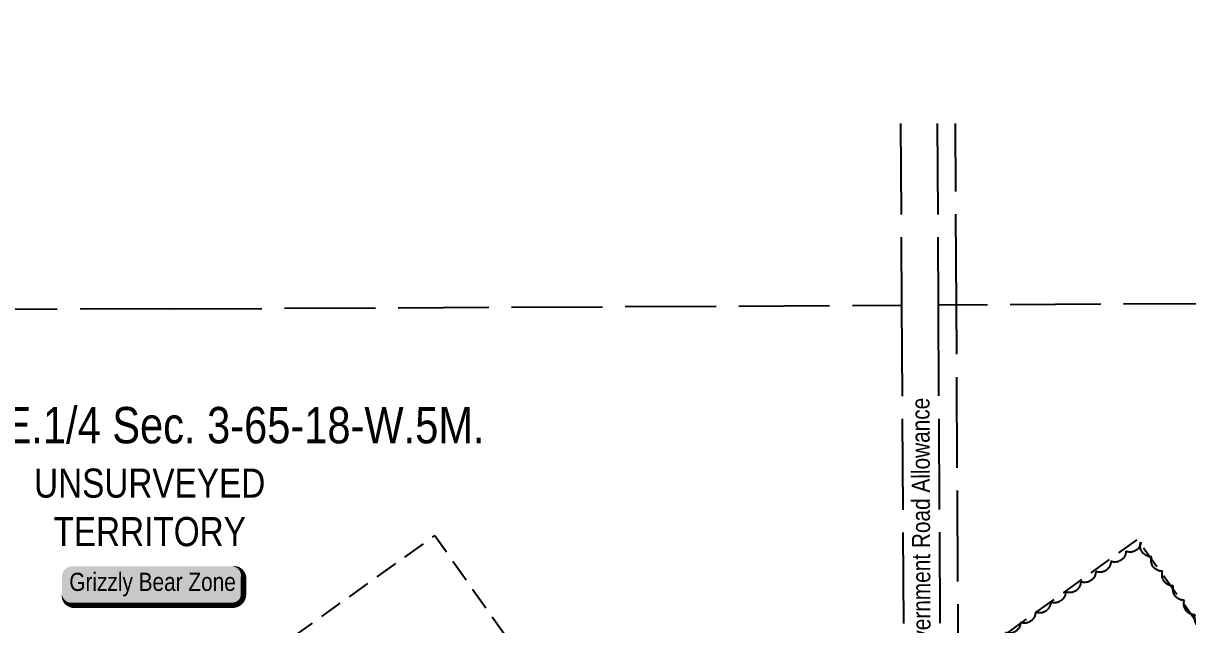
# Model space of a CAD drawing. Extents: x 519217 to 529401, y 6048073 to 6055420.
# Drawn here: x 523897 to 524537, y 6050553 to 6050884 of the extents above; entities that cross this region are included whole.
import ezdxf

# ---------------------------------------------------------------- set-up
doc = ezdxf.new("R2010")
doc.units = 0
doc.header["$LTSCALE"] = 5
for name, pattern in [('0', [1, 1, 0]), ('foc-ACCESSROAD', [3.75, 2.5, -1.25]), ('foc-UNSURVEYED', [12.5, 10, -2.5])]:
    doc.linetypes.add(name, pattern=pattern)
for name, color, linetype in [('AS-WILDLIFE-BLOCK', 131, 'Continuous'), ('C-SYMBOL', 7, 'Continuous'), ('C-WS', 13, 'foc-ACCESSROAD'), ('F-WS', 190, 'foc-ACCESSROAD'), ('L-ROAD-T', 7, 'Continuous'), ('L-UNS-T', 3, 'Continuous'), ('L-USEC', 7, 'foc-UNSURVEYED'), ('T-BUSH', 110, '0')]:
    doc.layers.add(name, color=color, linetype=linetype)
doc.styles.add('175L', font='ARIALN.TTF', dxfattribs={"height": 20})
doc.styles.add('80', font='ARIALN.TTF', dxfattribs={"height": 10})
doc.styles.add('80L', font='ARIALN.TTF', dxfattribs={"height": 10})

# ---------------------------------------------------------------- blocks, each defined once
blk = doc.blocks.new('*U549')
h = blk.add_hatch(color=255)
edge = h.paths.add_edge_path()
edge.add_line((-44, -11.5), (44, -11.5))
edge.add_arc((44, -5.5), 6, 270, 360)
edge.add_line((50, -5.5), (50, 4))
edge.add_arc((44, 4), 6, 0, 90)
edge.add_line((44, 10), (-44, 10))
edge.add_arc((-44, 4), 6, 90, 180)
edge.add_line((-50, 4), (-50, -5.5))
edge.add_arc((-44, -5.5), 6, 180, 270)
at = {"flags": 128}
blk.add_lwpolyline([(-44, -11.5, 3, 3, 0), (44, -11.5, 3, 3, 0.414214), (50, -5.5, 3, 3, 0), (50, 4, 3, 0, 0.414214), (44, 10, 0, 0, 0), (-44, 10, 0, 0, 0.414214), (-50, 4, 0, 0, 0), (-50, -5.5, 0, 3, 0.414214)], format="xyseb", close=True, dxfattribs=at)
at = {"style": '80'}
blk.add_attdef('ENTER_TEXT_001', (-35.99, -5), '', height=10, dxfattribs=at)

msp = doc.modelspace()

# ---------------------------------------------------------------- linework, layer by layer
at = {"layer": 'C-WS', "flags": 128}
msp.add_lwpolyline([(524327.105, 6050468.461), (524414.648, 6050346.752), (524597.212, 6050478.067), (524509.668, 6050599.776)], close=True, dxfattribs=at)
at = {"layer": 'F-WS', "flags": 128}
msp.add_lwpolyline([(524247.553, 6050425.59), (524223.059, 6050408.095), (524214.27, 6050420.309), (524081.284, 6050325.301), (524076.413, 6050321.821), (524051.582, 6050304.081), (523991.241, 6050389.093), (523982.559, 6050401.326), (523935.436, 6050467.717), (524123.206, 6050601.839), (524247.553, 6050425.59)], close=True, dxfattribs=at)
at = {"layer": 'L-USEC', "flags": 128}
for points in [[(524379.5, 6050828.542), (524380.043, 6050728.595)], [(524399.607, 6050828.638), (524400.149, 6050728.705)], [(524410.202, 6050728.747), (524409.659, 6050828.686)], [(523977.936, 6050726.683), (523575.829, 6050724.771)], [(523977.936, 6050726.683), (524380.043, 6050728.595)], [(524380.043, 6050728.595), (524382.227, 6050326.468)], [(524400.149, 6050728.705), (524402.334, 6050326.577)], [(524802.198, 6050730.707), (524400.15, 6050728.697)], [(524412.387, 6050326.619), (524410.202, 6050728.747)]]:
    msp.add_lwpolyline(points, dxfattribs=at)
at = {"layer": 'T-BUSH', "flags": 128}
msp.add_lwpolyline([(525062.597, 6050883.767, -0.5205671), (525068.396, 6050875.619, -0.5205671), (525074.194, 6050867.472, -0.5205671), (525079.993, 6050859.325, -0.5205671), (525085.791, 6050851.177, -0.5205671), (525091.59, 6050843.03, -0.5205671), (525097.388, 6050834.883, -0.5205671), (525094.365, 6050828.182, -0.5205671), (525086.268, 6050822.313, -0.5205671), (525078.171, 6050816.445, -0.5205671), (525070.075, 6050810.576, -0.5205671), (525061.978, 6050804.707, -0.5205671), (525053.881, 6050798.839, -0.5205671), (525045.784, 6050792.97, -0.5205671), (525037.687, 6050787.101, -0.5205671), (525029.591, 6050781.232, -0.5205671), (525021.494, 6050775.364, -0.5205671), (525013.397, 6050769.495, -0.5205671), (525005.3, 6050763.626, -0.5205671), (524997.203, 6050757.758, -0.5205671), (524989.106, 6050751.889, -0.5205671), (524981.01, 6050746.02, -0.5205671), (524972.913, 6050740.152, -0.5205671), (524964.816, 6050734.283, -0.5205671), (524956.719, 6050728.414, -0.5205671), (524948.622, 6050722.545, -0.5205671), (524940.526, 6050716.677, -0.5205671), (524932.429, 6050710.808, -0.5205671), (524924.332, 6050704.939, -0.5205671), (524916.235, 6050699.071, -0.5205671), (524908.138, 6050693.202, -0.5205671), (524900.042, 6050687.333, -0.5205671), (524891.945, 6050681.464, -0.5205671), (524883.848, 6050675.596, -0.5205671), (524875.751, 6050669.727, -0.5205671), (524867.654, 6050663.858, -0.5205671), (524859.558, 6050657.99, -0.5205671), (524851.461, 6050652.121, -0.5205671), (524843.364, 6050646.252, -0.5205671), (524835.267, 6050640.384, -0.5205671), (524827.17, 6050634.515, -0.5205671), (524819.073, 6050628.646, -0.5205671), (524810.977, 6050622.777, -0.5205671), (524802.88, 6050616.909, -0.5205671), (524794.783, 6050611.04, -0.5205671), (524786.686, 6050605.171, -0.5205671), (524778.589, 6050599.303, -0.5205671), (524770.493, 6050593.434, -0.5205671), (524762.396, 6050587.565, -0.5205671), (524754.299, 6050581.697, -0.5205671), (524746.202, 6050575.828, -0.5205671), (524738.105, 6050569.959, -0.5205671), (524730.009, 6050564.09, -0.5205671), (524721.912, 6050558.222, -0.5205671), (524713.815, 6050552.353, -0.5205671), (524705.718, 6050546.484, -0.5205671), (524697.621, 6050540.616, -0.5205671), (524689.525, 6050534.747, -0.5205671), (524681.428, 6050528.878, -0.5205671), (524673.331, 6050523.009, -0.5205671), (524665.234, 6050517.141, -0.5205671), (524657.137, 6050511.272, -0.5205671), (524649.041, 6050505.403, -0.5205671), (524640.944, 6050499.535, -0.5205671), (524632.847, 6050493.666, -0.5205671), (524624.75, 6050487.797, -0.5205671), (524616.653, 6050481.929, -0.5205671), (524608.556, 6050476.06, -0.5205671), (524601.68, 6050478.271, -0.5205671), (524595.676, 6050486.269, -0.5205671), (524589.673, 6050494.266, -0.5205671), (524583.67, 6050502.264, -0.5205671), (524577.667, 6050510.262, -0.5205671), (524571.663, 6050518.259, -0.5205671), (524565.66, 6050526.257, -0.5205671), (524559.657, 6050534.254, -0.5205671), (524553.654, 6050542.252, -0.5205671), (524547.65, 6050550.249, -0.5205671), (524541.647, 6050558.247, -0.5205671), (524535.644, 6050566.244, -0.5205671), (524529.64, 6050574.242, -0.5205671), (524523.637, 6050582.24, -0.5205671), (524517.634, 6050590.237, -0.5205671), (524511.631, 6050598.235, -0.5205671), (524503.447, 6050593.267, -0.5205671), (524495.158, 6050587.673, -0.5205671), (524486.87, 6050582.079, -0.5205671), (524478.581, 6050576.484, -0.5205671), (524470.292, 6050570.89, -0.5205671), (524462.003, 6050565.296, -0.5205671), (524453.715, 6050559.701, -0.5205671), (524445.426, 6050554.107, -0.5205671), (524437.137, 6050548.513, -0.5205671), (524428.848, 6050542.919, -0.5205671), (524420.559, 6050537.324, -0.5205671), (524412.271, 6050531.73, -0.5205671), (524403.982, 6050526.136, -0.5205671), (524395.693, 6050520.541, -0.5205671), (524387.404, 6050514.947, -0.5205671), (524379.116, 6050509.353, -0.5205671), (524370.827, 6050503.759, -0.5205671), (524362.538, 6050498.164, -0.5205671), (524354.249, 6050492.57, -0.5205671), (524345.96, 6050486.976, -0.5205671), (524337.672, 6050481.381, -0.5205671), (524329.383, 6050475.787, -0.5205671), (524327.207, 6050469.1, -0.5205671), (524333.044, 6050460.98, -0.5205671), (524338.881, 6050452.86, -0.5205671), (524344.717, 6050444.741, -0.5205671), (524350.554, 6050436.621, -0.5205671), (524356.391, 6050428.501, -0.5205671), (524362.228, 6050420.381, -0.5205671), (524368.065, 6050412.262, -0.5205671), (524373.902, 6050404.142, -0.5205671), (524379.739, 6050396.022, -0.5205671), (524385.576, 6050387.902, -0.5205671), (524391.413, 6050379.783, -0.5205671), (524397.25, 6050371.663, -0.5205671), (524403.086, 6050363.543, -0.5205671), (524408.923, 6050355.423, -0.5205671), (524414.76, 6050347.304, -0.5205671), (524416.3, 6050339.967, -0.5205671), (524407.973, 6050334.43, -0.5205671), (524399.646, 6050328.893, -0.5205671), (524391.319, 6050323.355, -0.5205671), (524382.992, 6050317.818, -0.5205671), (524374.665, 6050312.281, -0.5205671), (524366.338, 6050306.743, -0.5205671), (524358.011, 6050301.206, -0.5205671), (524349.684, 6050295.669, -0.5205671), (524341.357, 6050290.132, -0.5205671), (524333.03, 6050284.594, -0.5205671), (524324.703, 6050279.057, -0.5205671), (524317.496, 6050280.329, -0.5205671), (524311.379, 6050288.241, -0.5205671), (524305.263, 6050296.152, -0.5205671), (524299.146, 6050304.063, -0.5205671), (524293.03, 6050311.975, -0.5205671), (524286.913, 6050319.886, -0.5205671), (524280.797, 6050327.797, -0.5205671), (524274.68, 6050335.708, -0.5205671), (524268.564, 6050343.62, -0.5205671), (524262.447, 6050351.531, -0.5205671), (524256.331, 6050359.442, -0.5205671), (524250.215, 6050367.354, -0.5205671), (524244.098, 6050375.265, -0.5205671), (524237.982, 6050383.176, -0.5205671), (524231.865, 6050391.088, -0.2728693), (524226.381, 6050393.981, -0.2728693)], format="xyb", dxfattribs=at)

# ---------------------------------------------------------------- block references
at = {"layer": 'AS-WILDLIFE-BLOCK'}
ref = msp.add_blockref('*U549', (523967.922, 6050575.043), dxfattribs=dict(at, xscale=0.99948772, yscale=0.99948772, zscale=0.99948772))
ref.add_attrib('ENTER_TEXT_001', 'Grizzly Bear Zone', (523922.035, 6050571.426), dxfattribs={"layer": '0', "height": 9.99488, "style": '80'})

# ---------------------------------------------------------------- texts
at = {"layer": 'C-SYMBOL', "color": 3, "insert": (523970.486, 6050672.634), "char_height": 19.9897, "width": 360.1964, "attachment_point": 2, "style": '175L'}
msp.add_mtext('Theor. N.E.1/4 Sec. 3-65-18-W.5M.', dxfattribs=at)
at = {"layer": 'L-UNS-T', "color": 3, "insert": (523966.263, 6050617.297), "char_height": 16, "attachment_point": 5, "style": '80L'}
msp.add_mtext_dynamic_manual_height_columns('UNSURVEYED TERRITORY', width=126.41375, gutter_width=47.5, heights=[0], dxfattribs=at)

# ---------------------------------------------------------------- next in the draw order: texts
at = {"layer": 'L-ROAD-T', "insert": (524385.815, 6050577.779), "char_height": 9.99485, "width": 199.44471, "attachment_point": 2, "rotation": 90.267592, "style": '80L', "bg_fill": 3, "box_fill_scale": 1.15, "bg_fill_color": 256, "bg_fill_true_color": 256, "bg_fill_transparency": 0}
msp.add_mtext('Theoretic Government Road Allowance', dxfattribs=at)

doc.saveas('drawing.dxf')
